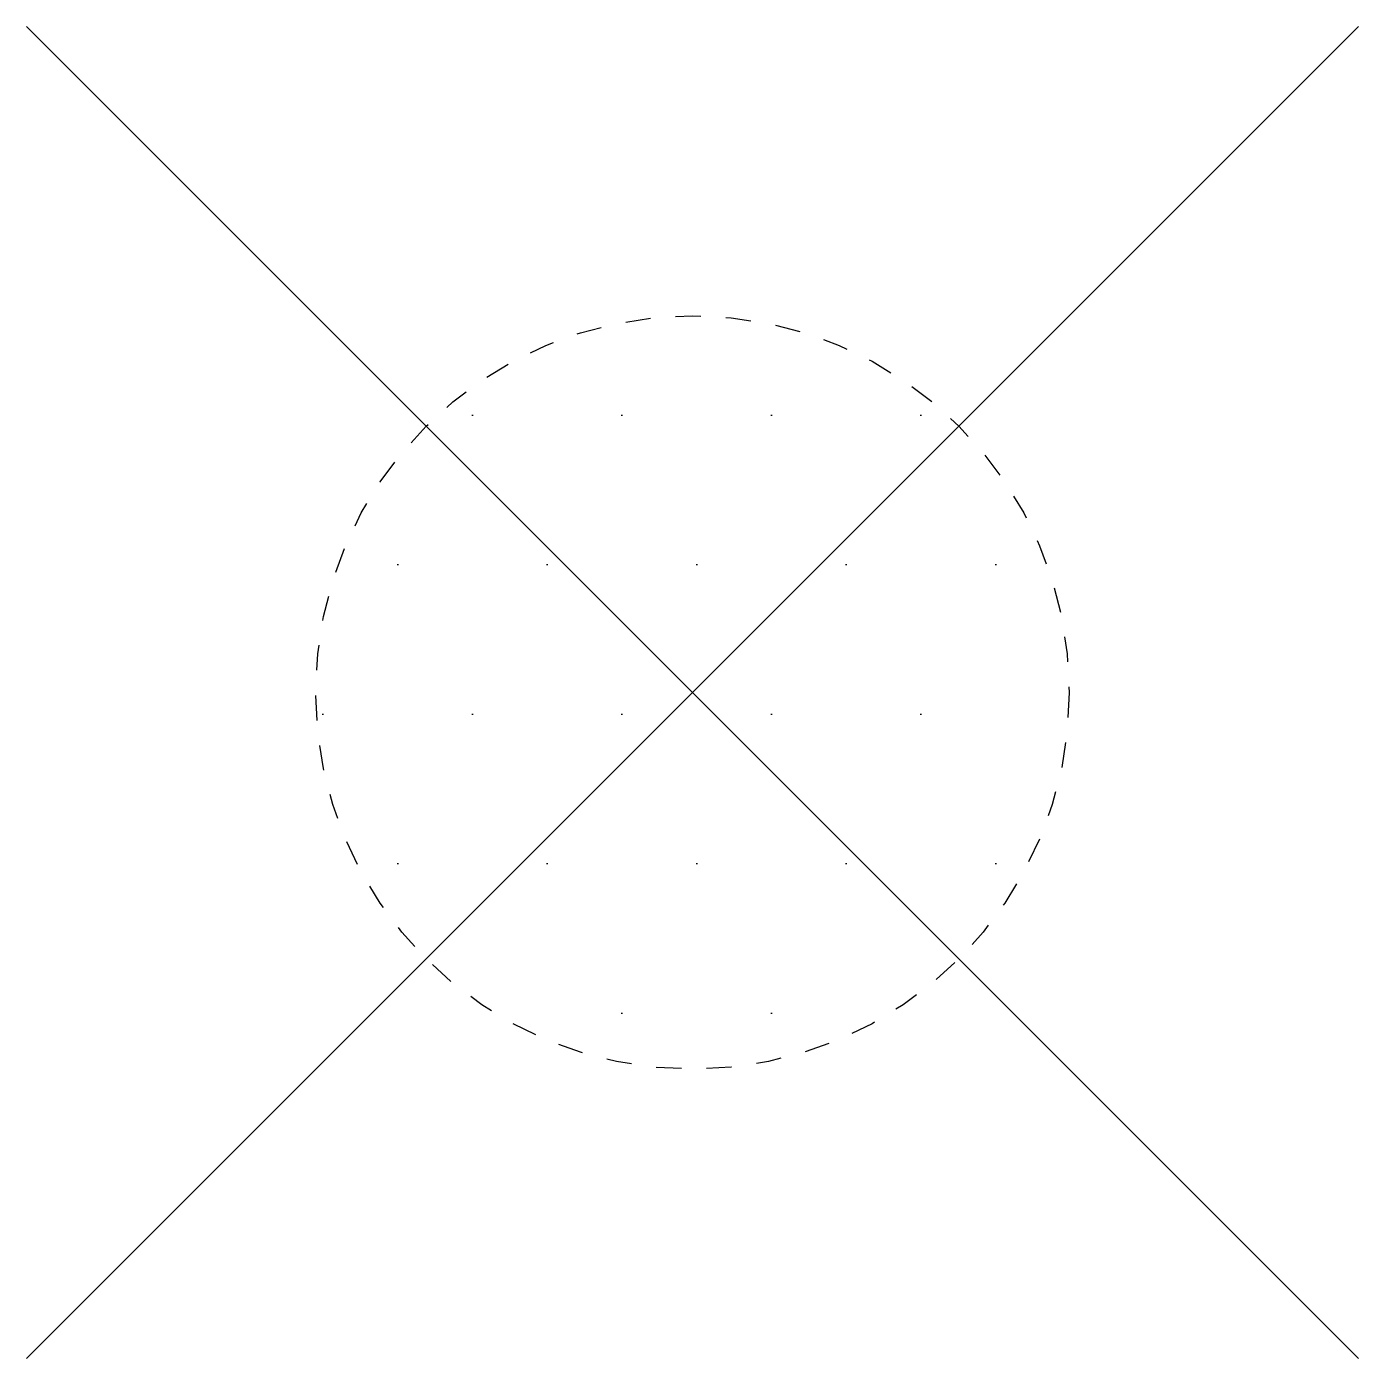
# Model space of a CAD drawing. Extents: x -2.65 to 2.65, y -2.65 to 2.65.
import ezdxf

# ---------------------------------------------------------------- set-up
doc = ezdxf.new("R2010")
doc.units = 0
doc.header["$LTSCALE"] = 0.2
doc.linetypes.add('RI-HWA', pattern=[4.4, 4, -0.4])

msp = doc.modelspace()

# ---------------------------------------------------------------- hatches: boundary and pattern name
at = {"linetype": 'RI-HWA', "ltscale": 0.1}
h = msp.add_hatch(dxfattribs=at)
h.set_pattern_fill('DOTS', color=256, scale=0.375, style=0)
h.set_pattern_definition([(0, (-6.5322, 1.6997), (0.297656, 0.595312), [0, -0.595312])])
edge = h.paths.add_edge_path()
edge.add_arc((-0.0209, 0.0209), 1.5211, 270.7858, 359.2142)
edge.add_arc((0, 0), 1.5001, 0, 180)
edge.add_arc((0, 0), 1.5001, 180, 270)

# ---------------------------------------------------------------- linework, layer by layer
at = {"ltscale": 0.1, "flags": 128}
for points in [[(-2.6517, 2.6517), (2.6517, -2.6517)], [(2.6517, 2.6517), (-2.6517, -2.6517)]]:
    msp.add_lwpolyline(points, dxfattribs=at)
at = {"linetype": 'RI-HWA', "ltscale": 0.1}
msp.add_circle((0, 0), 1.5001, dxfattribs=at)

doc.saveas('drawing.dxf')
